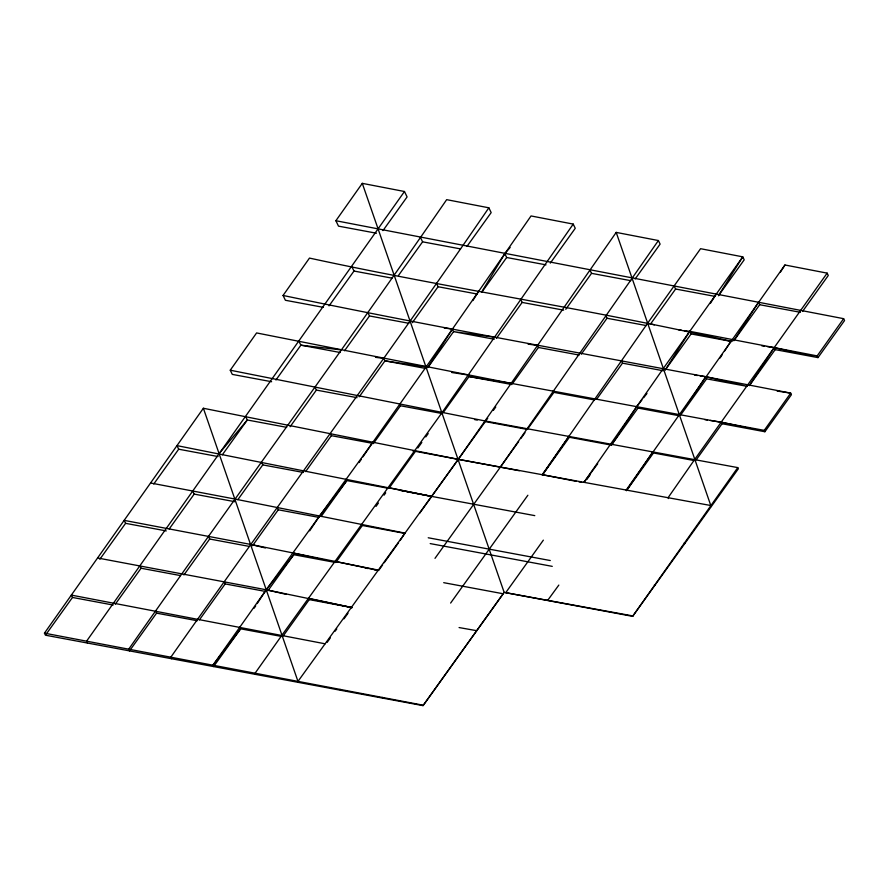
<?xml version="1.0" encoding="UTF-8"?>
<svg xmlns="http://www.w3.org/2000/svg" width="889" height="889" viewBox="0 0 889 889"><rect width="100%" height="100%" fill="white"/><g stroke="black" fill="none" stroke-linecap="round" stroke-linejoin="round"><path stroke-width="1.33" d="M481.527 292.237L504.83 253.665L510.153 247.442M472.881 300.593L478.604 291.392M719.079 294.581L742.771 256.843L700.576 248.698L647.648 323.174L542.212 474.693L576.261 481.349M710.333 303.46L716.256 294.092M665.283 369.835L689.753 331.33L817.169 355.9L818.002 357.611L844.55 320.54L843.639 318.673L335.886 220.728L362.29 183.356L404.473 191.502L407.095 196.925L382.959 230.618M780.498 272.001L784.954 264.989L827.148 273.134L828.281 275.49L802.534 311.439M427.753 367.535L452.423 329.063L444.244 328.008M733.881 340.609L758.495 302.26L759.684 304.716L800.378 312.306M720.057 358.023L722.301 354.555M724.546 351.088L732.036 339.52M749.371 385.537L774.186 347.632L818.002 357.611L775.175 349.621L774.186 347.632L767.34 346.654M254.198 608.154L255.699 605.865M257.21 603.564L266.244 589.785L372.88 442.233L426.12 366.913L531.044 215.949L573.227 224.095L575.261 228.295L550.313 263.111M610.732 443.933L611.443 445.122L636.935 406.34L641.958 399.917M309.694 530.8L319.562 516.009L346.854 480.571L346.221 479.115M359.1 462.536L361.401 459.146M362.934 456.89L372.88 442.233L373.413 443.511L400.45 405.762L399.783 404.173M404.473 191.502L86.577 641.18L87.478 643.047M155.597 611.132L156.564 613.143L129.516 650.892L128.705 649.192C234.051 498.896 342.476 350.777 446.667 199.658L488.85 207.804C385.181 359.256 276.379 507.074 170.821 657.193L171.566 658.738M255.643 674.418L255.065 673.229L281.957 635.168L442.022 412.64L573.227 224.095M635.179 278.935L660.116 244.119L658.393 240.541L616.199 232.396L458.268 459.346L297.971 681.385L298.46 682.408M626.167 490.05L784.954 264.989M239.797 627.145L240.641 628.823L213.604 666.572L212.938 665.205L266.244 589.785L293.748 554.703L334.442 562.293L292.881 552.925L293.748 554.703L268 590.64M362.29 183.356L504.163 592.396L423.031 705.644L45.439 635.202L44.45 633.157L203.37 408.262L458.268 459.346L710.8 505.519L711.3 506.541M271.623 381.725L232.285 374.391L230.262 370.202L256.599 332.931L511.164 383.337L764.229 430.365L764.896 431.732L791.443 394.672L790.699 393.138C621.611 359.934 451.768 330.675 283.069 295.459L309.472 258.088C449.734 288.492 591.974 309.361 731.825 341.465M658.393 240.541L500.307 467.192M827.148 273.134L694.798 459.302L668.072 497.707L668.472 498.562M737.759 467.603L738.337 468.792L632.624 616.355L737.759 467.603L484.994 420.942L230.262 370.202M764.229 430.365L790.699 393.138L777.13 391.049M817.169 355.9L843.639 318.673M46.228 634.09L72.487 597.452L71.342 595.097L325.096 643.803M99.835 559.27L125.582 523.332L124.149 520.365L250.52 544.401L378.314 570.105M153.753 484.016L178.689 449.201L176.967 445.622L431.721 496.406L388.493 487.594L388.893 488.417L415.452 451.356L415.13 450.701M115.326 604.176L141.073 568.238L139.873 565.748M169.221 528.944L194.18 494.106L192.68 491.006M222.339 454.801L247.286 419.986L245.742 416.752M275.946 379.992L300.882 345.176L341.298 349.91M329.041 305.86L353.989 271.045L351.833 266.589M183.923 574.961L209.671 539.012L208.404 536.389M237.83 499.707L262.777 464.891L261.433 462.124M290.125 426.72L316.373 390.082L314.962 387.171M344.532 350.766L369.48 315.951L367.779 312.439M398.439 275.523L422.586 241.83L420.43 237.363M199.414 619.855L225.161 583.917L224.117 581.773M252.509 545.746L278.268 509.797L277.157 507.508M305.616 471.615L331.364 435.666L330.408 433.721M359.223 396.794L384.97 360.856L426.12 366.913M412.318 322.674L438.066 286.736L436.366 283.224M467.036 246.297L491.173 212.604L488.85 207.804M321.107 516.52L346.854 480.571L388.893 488.417M427.809 367.579L453.557 331.641L452.423 329.063M481.716 292.325L506.663 257.51L504.83 253.665M283.369 635.713L309.239 599.608L308.572 598.297L352.055 607.598L266.244 589.785L97.901 558.036M361.856 524.488L362.345 525.477L335.798 562.548L335.186 561.426L377.258 570.249M376.025 506.386L378.436 503.018M384.07 495.162L385.682 492.906M417.841 448.023L421.819 442.478M425.787 436.921L428.176 433.588M443.3 412.485L469.048 376.547L511.164 383.337L511.864 384.537L469.048 376.547L468.192 375.036L451.723 372.502M496.406 338.353L522.154 302.416L520.743 299.526M327.119 642.414L330.33 637.913M335.164 631.179L336.775 628.934M344.01 618.822L348.032 613.21M378.614 570.527L382.592 564.971M384.192 562.748L398.539 542.723M400.128 540.501L405.006 533.133L234.807 499.018L150.563 482.994M419.652 513.253L487.728 418.23M493.362 410.362L495.773 406.995M512.675 383.403L538.423 347.466L537.523 345.454L528.055 344.11M565.782 309.283L591.529 273.345L589.952 270.112M434.999 558.348L518.609 441.655M520.987 438.321L524.966 432.765M484.994 420.942L485.316 421.597L527.355 429.443L553.914 392.371L594.597 399.961M581.262 354.189L607.009 318.251L605.676 315.506M450.623 603.064L527.866 495.24M569.393 437.277L542.357 475.026L568.938 436.288L569.393 437.277L610.076 444.867M596.752 399.094L622.5 363.157L621.455 360.801M650.659 323.84L675.607 289.025L674.106 285.936M543.357 540.145L505.719 592.685L504.163 592.396M586.784 479.538L589.963 475.104M611.443 445.122L637.991 408.062L678.674 415.652M665.35 369.868L691.097 333.931L689.753 331.33L684.286 330.597M718.456 295.748L744.204 259.81L742.771 256.843L663.327 368.457L583.984 482.327L597.708 463.725M558.825 585.084L547.68 600.353M653.482 452.968L626.434 490.717L652.926 451.645L653.482 452.968L694.165 460.558M706.588 378.836L680.841 414.774L705.666 376.658L747.282 386.371L706.588 378.836L705.666 376.658L700.188 375.903M733.936 340.654L759.684 304.716M696.32 459.68L722.068 423.742L721.223 422.119L710.244 420.464M749.427 385.559L775.175 349.621M423.031 705.644L503.174 593.763L443.711 582.673M212.938 665.205L240.641 628.823L281.335 636.413M643.625 397.772L646.97 393.483M219.083 453.634L247.286 419.986L286.614 427.32M678.785 329.897L681.53 330.241M375.502 357.322L383.648 358.389L384.97 360.856L425.653 368.446M494.551 337.164L453.557 331.641L494.24 339.231M694.698 375.147L697.443 375.525M761.873 345.877L764.607 346.266M704.744 419.63L707.5 420.053M632.368 615.844L505.719 592.685L632.624 616.355M376.469 233.229L338.498 226.139L335.886 220.728M422.586 241.83L460.558 248.909M506.663 257.51L545.99 264.855M591.529 273.345L630.857 280.68M675.607 289.025L714.934 296.37M353.989 271.045L391.96 278.135M438.066 286.736L477.404 294.07M522.154 302.416L563.637 310.161M607.009 318.251L646.347 325.585M691.097 333.931L731.78 341.52M323.363 307.35L285.391 300.271L283.069 295.459M369.48 315.951L408.807 323.285M538.423 347.466L579.106 355.055M622.5 363.157L663.183 370.746M340.209 352.511L300.882 345.176L298.96 341.42M722.068 423.742L764.896 431.732L721.223 422.119M316.373 390.082L357.056 397.672M400.45 405.762L442.5 413.607L442.022 412.64M474.615 419.597L477.282 420.097M331.364 435.666L373.413 443.511M412.74 450.845L519.298 470.726M578.972 481.86L581.684 482.36M178.689 449.201L218.016 456.546M262.777 464.891L303.46 472.481M400.939 490.661L403.617 491.161M406.295 491.661L534.789 515.631M194.18 494.106L234.863 501.696M278.268 509.797L318.951 517.387M362.345 525.477L405.162 533.467M428.22 537.767L550.28 560.537M430.198 543.59L552.258 566.36M125.582 523.332L166.276 530.922M209.671 539.012L248.998 546.357M365.235 568.038L367.913 568.538M374.602 569.782L377.269 570.282M141.073 568.238L180.4 575.572M225.161 583.917L265.844 591.507M309.239 599.608L352.055 607.598M459.08 627.556L476.537 630.657M72.487 597.452L113.17 605.042M156.564 613.143L197.247 620.733M422.775 705.121L44.45 633.157M266.244 589.785L286.402 594.385M250.52 544.401L265.378 547.946M647.648 323.174L654.382 324.841M636.935 406.34L637.991 408.062M553.125 391.016L553.914 392.371M684.33 542.757L684.741 543.612M382.214 697.409L382.548 698.087M340.087 689.397L340.509 690.253M654.426 584.818L654.749 585.473M526.966 428.62L527.355 429.443M616.199 232.396L710.8 505.519M203.37 408.262L297.971 681.385"/></g></svg>
